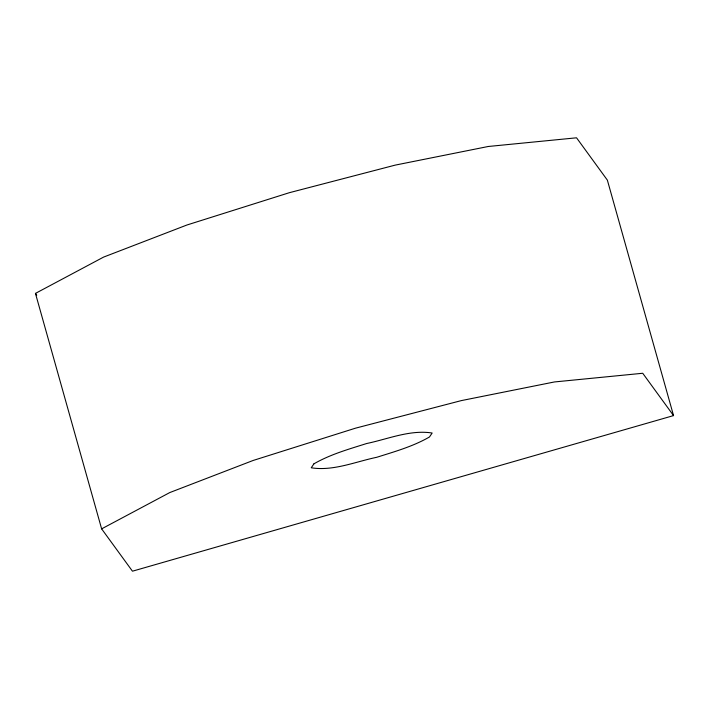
<?xml version="1.0" encoding="UTF-8"?>
<svg xmlns="http://www.w3.org/2000/svg" width="709" height="709" viewBox="0 0 709 709"><rect width="100%" height="100%" fill="white"/><g stroke="black" fill="none" stroke-linecap="round" stroke-linejoin="round"><path stroke-width="1.06" d="M35.45 293.402L103.585 257.101L186.946 225.001L289.325 192.706L395.143 165.135L488.288 146.479L576.541 137.803L607.365 180.13L673.55 415.598L132.459 571.197L101.626 528.861L35.45 293.402L36.744 295.174M101.626 528.861L169.77 492.569L253.131 460.469L355.51 428.174L461.329 400.603L554.473 381.947L642.726 373.262L673.55 415.598M313.927 463.828L311.251 467.789C333.301 471.281 355.342 461.754 376.718 457.296C394.683 451.633 413.055 446.457 429.468 436.983L432.153 433.022C410.094 429.539 388.053 439.057 366.686 443.515C348.722 449.187 330.35 454.363 313.927 463.828"/></g></svg>
